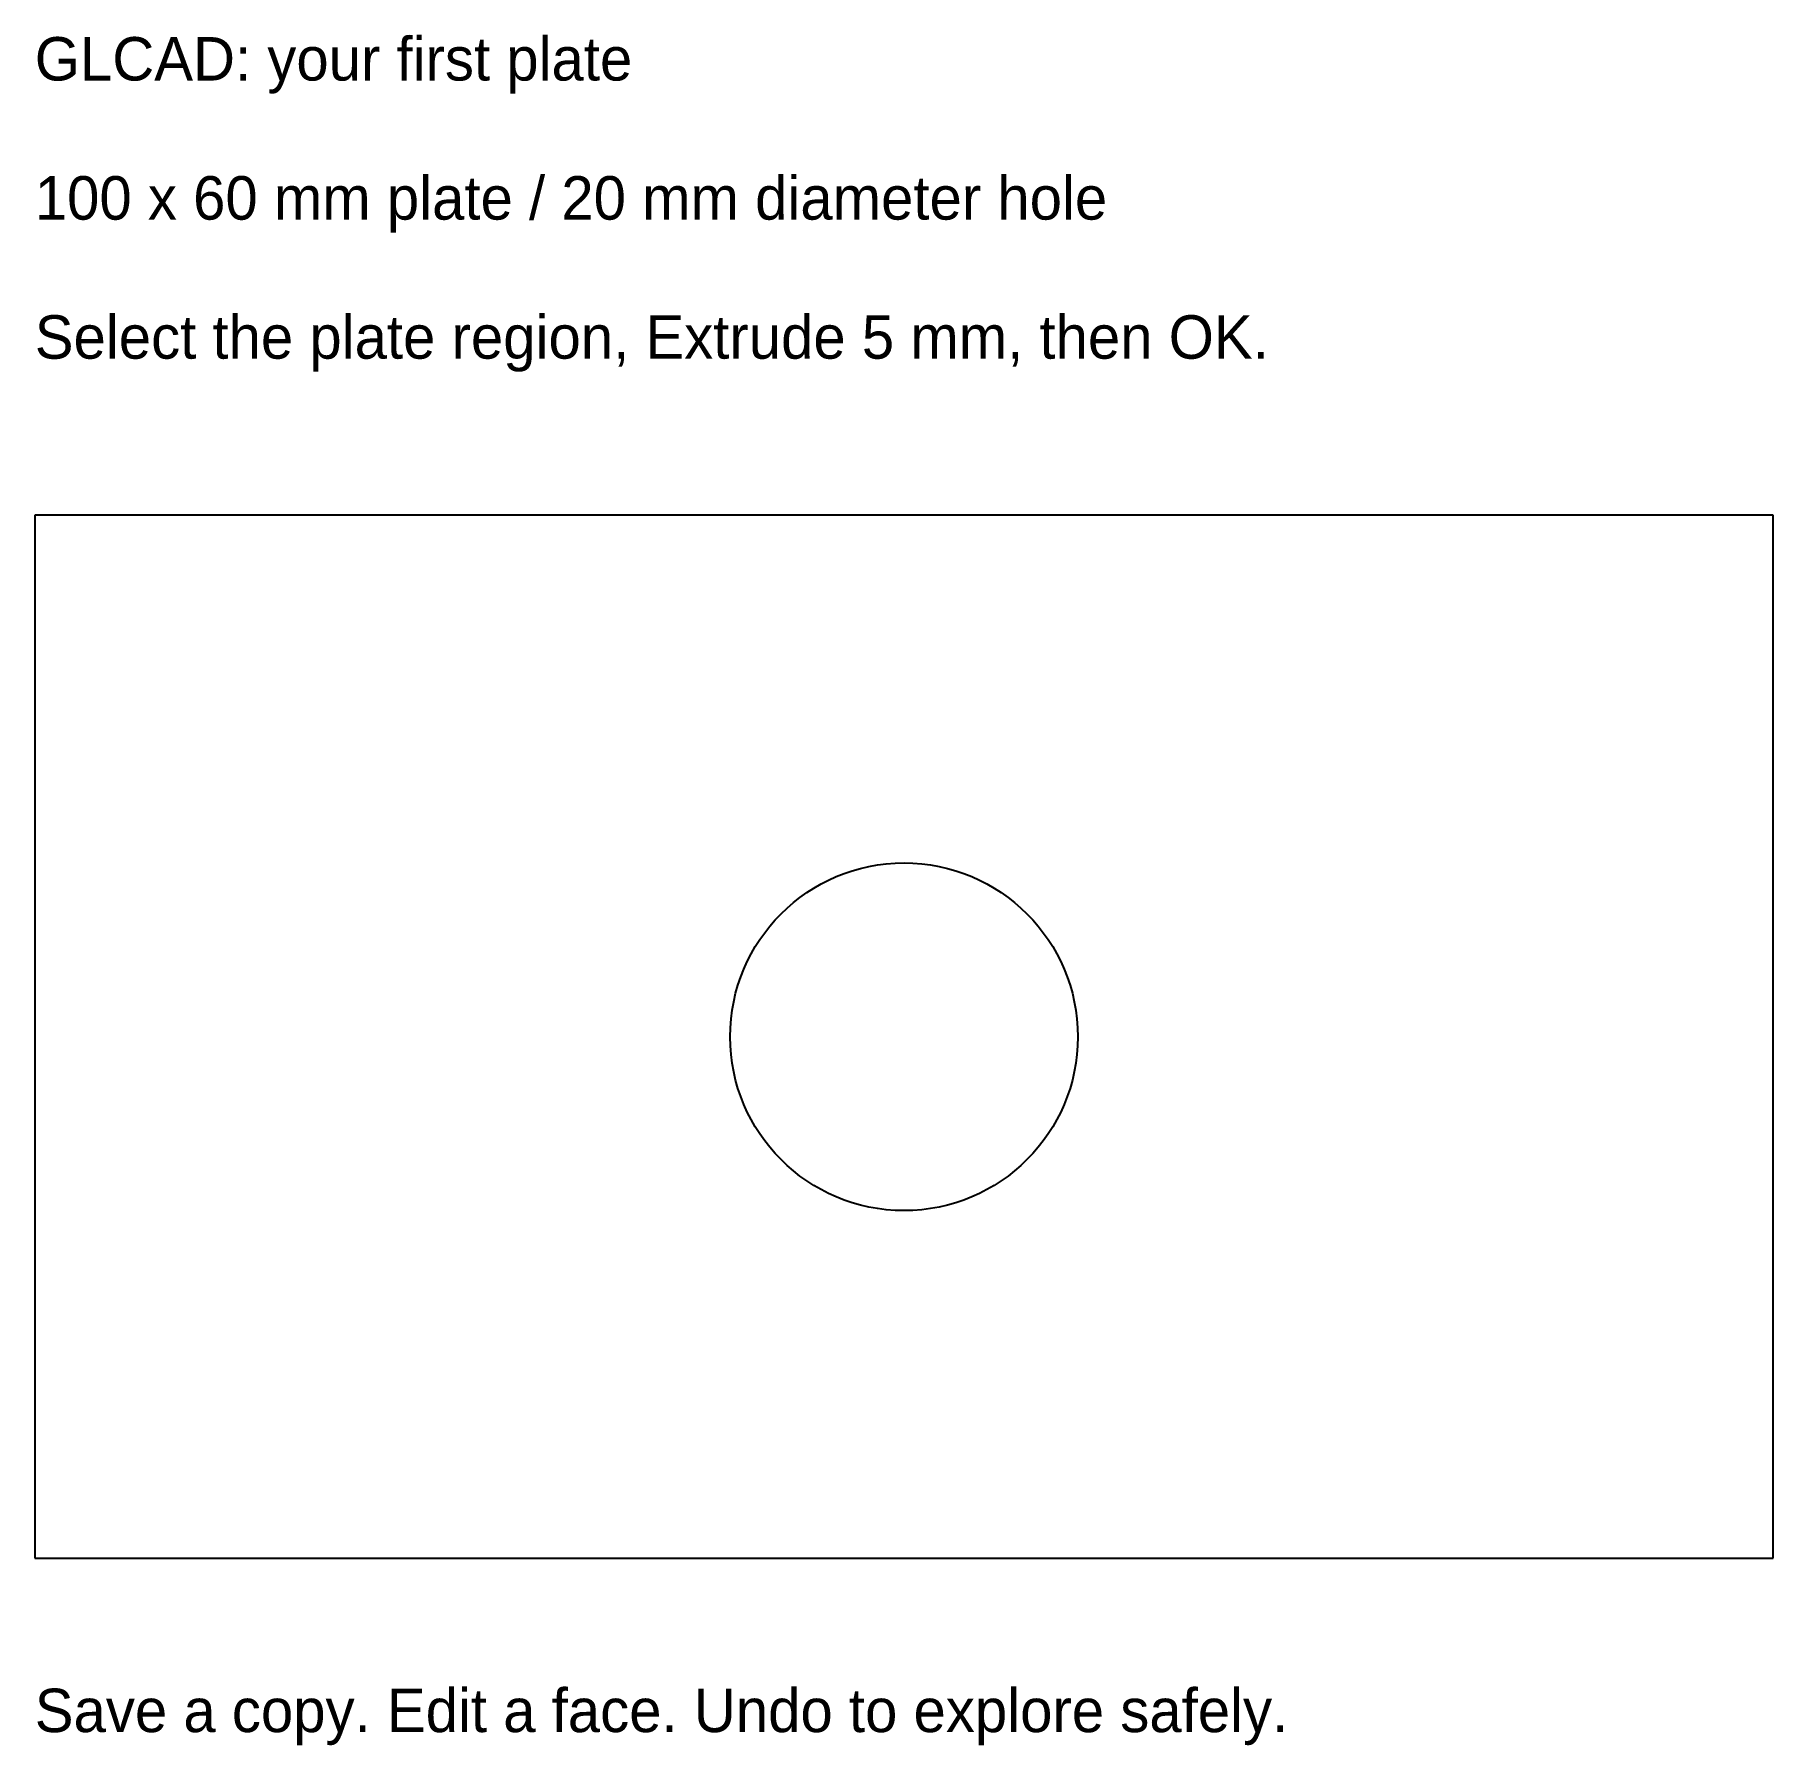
# Model space of a CAD drawing. Header units: millimetres. Extents: x 0 to 100, y -11 to 88.
import ezdxf

# ---------------------------------------------------------------- set-up
doc = ezdxf.new("R2010")
doc.units = ezdxf.units.MM
for name, color, linetype in [('GUIDE', 8, 'Continuous'), ('HOLE', 3, 'Continuous'), ('PLATE', 7, 'Continuous')]:
    doc.layers.add(name, color=color, linetype=linetype)

msp = doc.modelspace()

# ---------------------------------------------------------------- linework, layer by layer
at = {"layer": 'HOLE'}
msp.add_circle((50, 30), 10, dxfattribs=at)
at = {"layer": 'PLATE'}
for p, q in [((100, 60), (0, 60)), ((0, 60), (0, 0)), ((100, 0), (100, 60)), ((0, 0), (100, 0))]:
    msp.add_line(p, q, dxfattribs=at)

# ---------------------------------------------------------------- texts
at = {"layer": 'GUIDE'}
for s, p in [('GLCAD: your first plate', (0, 85)), ('100 x 60 mm plate / 20 mm diameter hole', (0, 77)), ('Select the plate region, Extrude 5 mm, then OK.', (0, 69)), ('Save a copy. Edit a face. Undo to explore safely.', (0, -10))]:
    msp.add_text(s, height=2.5, dxfattribs=at).set_placement(p)

doc.saveas('drawing.dxf')
